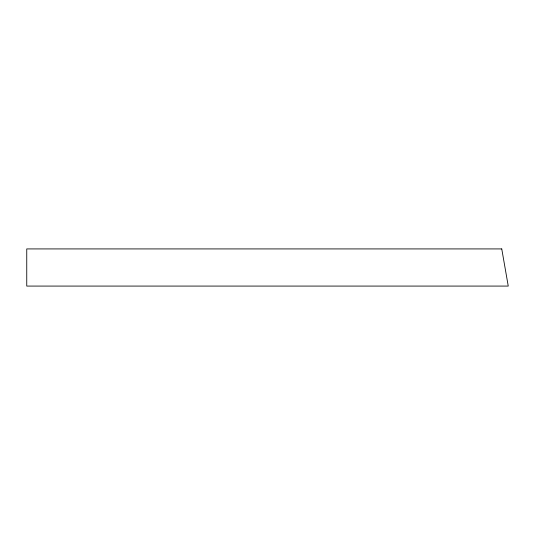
<?xml version="1.0" encoding="UTF-8"?>
<svg xmlns="http://www.w3.org/2000/svg" width="535" height="535" viewBox="0 0 535 535"><rect width="100%" height="100%" fill="white"/><g stroke="black" fill="none" stroke-linecap="round" stroke-linejoin="round"><path stroke-width="0.8" d="M501.756 248.922L26.75 248.922L26.75 286.078L508.25 286.078L501.756 248.922"/></g></svg>
